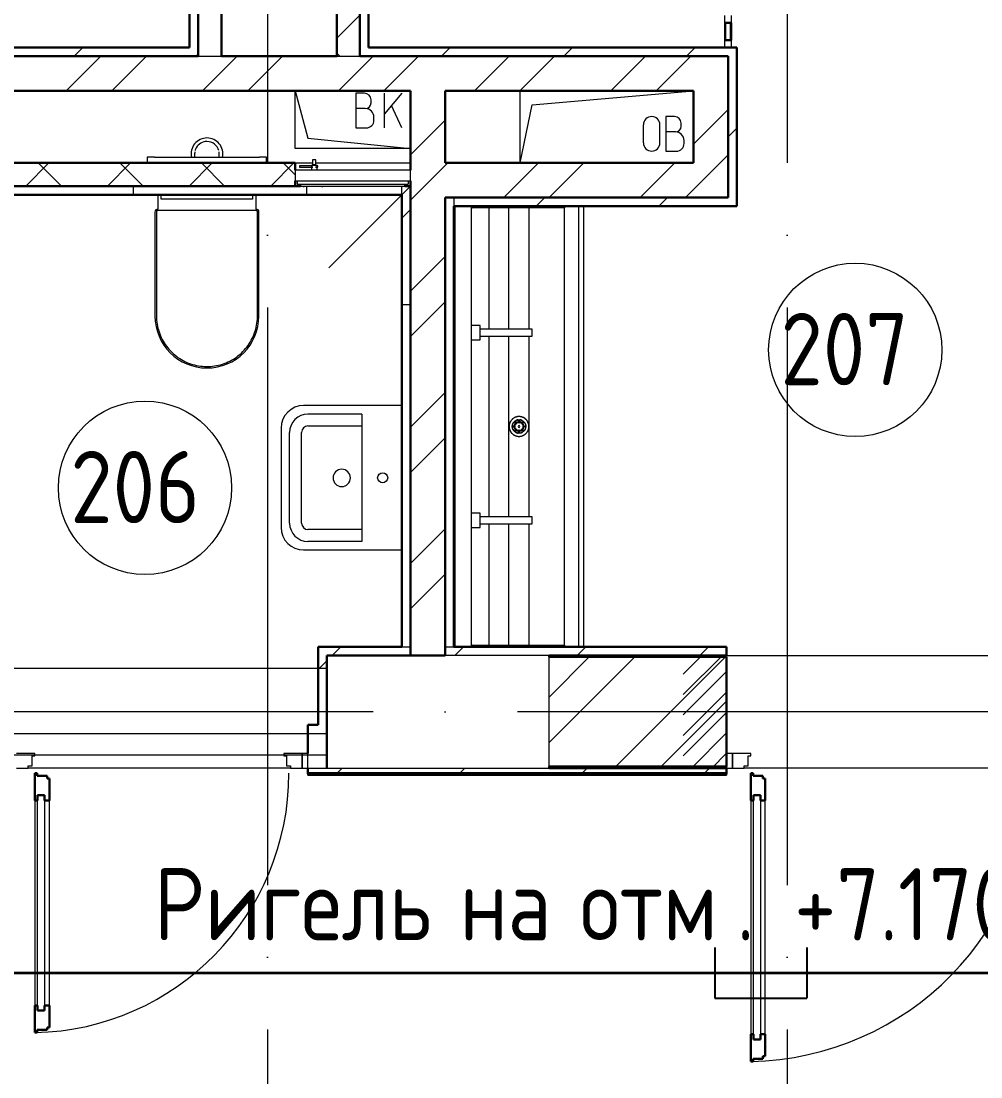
# Model space of a CAD drawing. Header units: millimetres. Extents: x -259793 to 503324, y -44556 to 93494.
# Drawn here: x 116832 to 120157, y -12900 to -9245 of the extents above; entities that cross this region are included whole.
import ezdxf

# ---------------------------------------------------------------- set-up
doc = ezdxf.new("R2010")
doc.units = ezdxf.units.MM
for name, pattern in [('ADSK_Линия сетки', [25, 20, -2.5, 0, -2.5]), ('ADSK_Сверху', [450, 300, -150]), ('ADSK_Штриховая_ш2 п1_5', [4.5, 3, -1.5])]:
    doc.linetypes.add(name, pattern=pattern)
doc.layers.add('PDF _06 ТВ кабель эфирный', color=5, linetype='Continuous')
for name, color, linetype, lineweight in [('Аннотация', 7, 'Continuous', 18), ('Витраж', 7, 'Continuous', 9), ('Двери', 252, 'Continuous', 9), ('Линии', 7, 'Continuous', 9), ('Марки помещений', 252, 'Continuous', 20), ('Обобщенные модели', 252, 'Continuous', 18), ('Оборудование', 8, 'Continuous', 18), ('Ограждение', 252, 'Continuous', 9), ('Оси', 252, 'Continuous', 9), ('Перекрытие', 252, 'Continuous', 18), ('Сантехника', 252, 'Continuous', 9), ('Стены внутренние', 7, 'Continuous', 18), ('Стены наружные', 7, 'Continuous', 18), ('Стены разрез', 7, 'Continuous', 30), ('Стены штриховка', 7, 'Continuous', 9)]:
    doc.layers.add(name, color=color, linetype=linetype, lineweight=lineweight)
doc.layers.add('Двери открывание', color=7, linetype='Continuous', lineweight=9, true_color=0xc0c0c0)
doc.styles.add('GOST Common_2', font='', dxfattribs={"width": 0.9, "height": 250})
doc.styles.get('GOST Common_2').set_extended_font_data('GOST type B')

# ---------------------------------------------------------------- blocks, each defined once
blk = doc.blocks.new('2 этаж')
at = {"layer": 'Двери', "lineweight": 18, "true_color": 0x636466}
h = blk.add_hatch(dxfattribs=at)
h.set_pattern_fill('FP_2', color=251, angle=180, style=0, pattern_type=2)
h.set_pattern_definition([(225, (119956.006, -10039.253), (35.3553, -35.3553), [])])
h.paths.add_polyline_path([(120396, -10234.3), (120546, -10234.3), (120546, -9844.3), (120396, -9844.3), (120396, -10056.3)])
h.paths.add_polyline_path([(119266, -10234.3), (119266, -9844.3), (119116, -9844.3), (119116, -10234.3)])
at = {"color": 251, "lineweight": 18, "true_color": 0x636466}
for p, q in [((117771, -7889.3), (117815.6, -8053.4)), ((117771, -8089.3), (117771, -7889.3)), ((118551, -8139.3), (118551, -7889.3)), ((118592.8, -7938.6), (119151, -7889.3)), ((118011.3, -7897.9), (117981.3, -7897.9)), ((117981.3, -7897.9), (117981.3, -8017.9)), ((118034.6, -7931.2), (118034.6, -7921.2)), ((118141.3, -7897.9), (118081.3, -7969.4)), ((118081.3, -8017.9), (118081.3, -7897.9)), ((118014.6, -7951.2), (117981.3, -7951.2)), ((118141.3, -8017.9), (118105.3, -7940.8)), ((118551, -8139.3), (118592.8, -7938.6)), ((118044.6, -7991.2), (118044.6, -7981.2)), ((119085.4, -7978.5), (119055.4, -7978.5)), ((119055.4, -7978.5), (119055.4, -8098.5)), ((119108.7, -8011.8), (119108.7, -8001.8)), ((117981.3, -8017.9), (118017.9, -8017.9)), ((118977.9, -8069.8), (118977.9, -8007.2)), ((119035.3, -8069.8), (119035.3, -8007.2)), ((119088.7, -8031.8), (119055.4, -8031.8)), ((117815.6, -8053.4), (118171, -8089.3)), ((119118.7, -8071.8), (119118.7, -8061.8)), ((118171, -8089.3), (117771, -8089.3)), ((119055.4, -8098.5), (119092.1, -8098.5))]:
    blk.add_line(p, q, dxfattribs=at)
for centre, radius, start, end in [((118011.3, -7921.2), 23.3, 0, 90), ((118014.6, -7931.2), 20, 270, 0), ((118014.6, -7981.2), 30, 0, 90), ((118017.9, -7991.2), 26.7, 270, 0), ((119006.6, -8007.2), 28.7, 0, 180), ((119085.4, -8001.8), 23.3, 0, 90), ((119088.7, -8011.8), 20, 270, 0), ((119088.7, -8061.8), 30, 0, 90), ((119006.6, -8069.8), 28.7, 180, 0), ((119092.1, -8071.8), 26.7, 270, 0)]:
    blk.add_arc(centre, radius, start, end, dxfattribs=at)
at = {"layer": 'Витраж', "color": 251, "lineweight": 18, "true_color": 0x636466, "extrusion": (0, 0, -1)}
for p, q in [((119258.5, -7629.3), (119258.5, -7654.3)), ((119283.5, -7654.3), (119283.5, -7629.3)), ((119258.5, -7654.3), (119283.5, -7654.3))]:
    blk.add_line(p, q, dxfattribs=at)
at = {"layer": 'Витраж', "color": 251, "true_color": 0x636466}
for p, q in [((119258.5, -7654.3), (119258.5, -7714.3)), ((119283.5, -7654.3), (119283.5, -7714.3))]:
    blk.add_line(p, q, dxfattribs=at)
at = {"layer": 'Витраж', "color": 251, "lineweight": 18, "true_color": 0x636466}
for p, q in [((119283.5, -7714.3), (119258.5, -7714.3)), ((119258.5, -7714.3), (119258.5, -7739.3)), ((119258.5, -7739.3), (119283.5, -7739.3)), ((119283.5, -7739.3), (119283.5, -7714.3))]:
    blk.add_line(p, q, dxfattribs=at)
at = {"layer": 'Двери', "color": 251, "linetype": 'ADSK_Штриховая_ш2 п1_5', "true_color": 0x636466}
for p, q in [((119266, -9844.3), (119116, -9844.3)), ((119266, -10234.3), (119266, -9844.3)), ((119116, -10234.3), (119266, -10234.3))]:
    blk.add_line(p, q, dxfattribs=at)
at = {"layer": 'Двери', "color": 251, "true_color": 0x636466}
for p, q in [((116870, -10184.3), (116806, -10184.3)), ((116861, -10226.3), (116861, -10192.3)), ((116861, -10192.3), (116870, -10192.3)), ((116870, -10192.3), (116870, -10184.3)), ((117796, -10184.3), (117732, -10184.3)), ((117732, -10184.3), (117732, -10192.3)), ((117732, -10192.3), (117741, -10192.3)), ((117741, -10192.3), (117741, -10226.3)), ((117816, -10184.3), (117796, -10184.3)), ((117796, -10184.3), (117796, -10234.3)), ((117796, -10234.3), (117796, -10184.3)), ((117816, -10234.3), (117816, -10184.3)), ((119266, -10184.3), (119266, -10234.3)), ((119286, -10184.3), (119266, -10184.3)), ((119286, -10234.3), (119286, -10184.3)), ((119350, -10184.3), (119286, -10184.3)), ((119286, -10184.3), (119286, -10234.3)), ((119341, -10226.3), (119341, -10192.3)), ((119341, -10192.3), (119350, -10192.3)), ((119350, -10192.3), (119350, -10184.3)), ((116806, -10234.3), (116847, -10234.3)), ((116847, -10234.3), (116847, -10226.3)), ((116847, -10226.3), (116861, -10226.3)), ((117741, -10226.3), (117755, -10226.3)), ((117755, -10226.3), (117755, -10234.3)), ((117755, -10234.3), (117796, -10234.3)), ((117796, -10234.3), (117816, -10234.3)), ((119266, -10234.3), (119286, -10234.3)), ((119286, -10234.3), (119327, -10234.3)), ((119327, -10234.3), (119327, -10226.3)), ((119327, -10226.3), (119341, -10226.3)), ((116879, -10328.3), (116903, -10328.3)), ((116879, -11074.3), (116879, -10328.3)), ((116903, -10328.3), (116903, -11074.3)), ((119359, -10328.3), (119383, -10328.3)), ((119359, -11174.3), (119359, -10328.3)), ((119383, -10328.3), (119383, -11174.3)), ((116870, -10346.3), (116870, -11056.3)), ((116920, -11056.3), (116920, -10346.3)), ((119350, -10346.3), (119350, -11156.3)), ((119400, -11156.3), (119400, -10346.3)), ((116903, -11074.3), (116879, -11074.3)), ((119383, -11174.3), (119359, -11174.3))]:
    blk.add_line(p, q, dxfattribs=at)
at = {"layer": 'Двери', "color": 251, "lineweight": 30, "true_color": 0x636466}
for p, q in [((116878, -10252.3), (116870, -10252.3)), ((116870, -10252.3), (116870, -10346.3)), ((116878, -10261.3), (116878, -10252.3)), ((116912, -10261.3), (116878, -10261.3)), ((116912, -10270.3), (116912, -10261.3)), ((116920, -10270.3), (116912, -10270.3)), ((116920, -10346.3), (116920, -10270.3)), ((119358, -10252.3), (119350, -10252.3)), ((119350, -10252.3), (119350, -10346.3)), ((119358, -10261.3), (119358, -10252.3)), ((119392, -10261.3), (119358, -10261.3)), ((119392, -10270.3), (119392, -10261.3)), ((119400, -10270.3), (119392, -10270.3)), ((119400, -10346.3), (119400, -10270.3)), ((116879, -10328.3), (116879, -10346.3)), ((116903, -10328.3), (116879, -10328.3)), ((116903, -10346.3), (116903, -10328.3)), ((119359, -10328.3), (119359, -10346.3)), ((119383, -10328.3), (119359, -10328.3)), ((119383, -10346.3), (119383, -10328.3)), ((116879, -10346.3), (116870, -10346.3)), ((116920, -10346.3), (116903, -10346.3)), ((119359, -10346.3), (119350, -10346.3)), ((119400, -10346.3), (119383, -10346.3)), ((116870, -11056.3), (116870, -11150.3)), ((116879, -11056.3), (116870, -11056.3)), ((116879, -11074.3), (116879, -11056.3)), ((116903, -11074.3), (116879, -11074.3)), ((116903, -11056.3), (116903, -11074.3)), ((116920, -11056.3), (116903, -11056.3)), ((116920, -11132.3), (116920, -11056.3)), ((116878, -11150.3), (116878, -11141.3)), ((116878, -11141.3), (116912, -11141.3)), ((116912, -11141.3), (116912, -11132.3)), ((116912, -11132.3), (116920, -11132.3)), ((116870, -11150.3), (116878, -11150.3)), ((119350, -11156.3), (119350, -11250.3)), ((119359, -11156.3), (119350, -11156.3)), ((119359, -11174.3), (119359, -11156.3)), ((119383, -11174.3), (119359, -11174.3)), ((119383, -11156.3), (119383, -11174.3)), ((119400, -11156.3), (119383, -11156.3)), ((119400, -11232.3), (119400, -11156.3)), ((119350, -11250.3), (119358, -11250.3)), ((119358, -11250.3), (119358, -11241.3)), ((119358, -11241.3), (119392, -11241.3)), ((119392, -11241.3), (119392, -11232.3)), ((119392, -11232.3), (119400, -11232.3))]:
    blk.add_line(p, q, dxfattribs=at)
at = {"layer": 'Двери открывание', "color": 251, "true_color": 0x636466}
for centre, radius, start in [((116852, -10252.3), 898, 271.1485), ((119332, -10252.3), 998, 271.0334)]:
    blk.add_arc(centre, radius, start, 0, dxfattribs=at)
at = {"layer": 'Линии', "color": 251, "linetype": 'ADSK_Сверху', "ltscale": 100, "true_color": 0x636466}
for p, q in [((117881, -9889.3), (107016, -9889.3)), ((117881, -10189.3), (107016, -10189.3))]:
    blk.add_line(p, q, dxfattribs=at)
at = {"layer": 'Марки помещений', "color": 251, "true_color": 0x636466}
for centre in [(119711.7, -8786.5), (117251.3, -9264.2)]:
    blk.add_circle(centre, 300, dxfattribs=at)
at = {"layer": 'Обобщенные модели', "color": 251, "true_color": 0x636466}
for p, q in [((118141, -8979.2), (117801, -8979.2)), ((118003, -9008.7), (117815.9, -9008.7)), ((118003, -9008.7), (118003, -9449.8)), ((117723, -9057.2), (117723, -9229.4)), ((117815.9, -9050), (118003, -9050)), ((117752.3, -9386.3), (117752.3, -9072.2)), ((117793.6, -9386.3), (117793.6, -9072.2)), ((117723, -9229.4), (117723, -9401.3)), ((118003, -9408.5), (117815.9, -9408.5)), ((118003, -9449.8), (117815.9, -9449.8)), ((117801, -9479.3), (118141, -9479.3))]:
    blk.add_line(p, q, dxfattribs=at)
blk.add_circle((118074.7, -9229.3), 17.5, dxfattribs=at)
for centre, radius, start, end in [((117801, -9057.2), 78, 90, 180), ((117815.9, -9072.2), 63.6, 90, 180), ((117815.9, -9072.2), 22.3, 90, 180), ((117932.8, -9229.7), 30, 90, 270), ((117932.8, -9229.7), 30, 270, 90), ((117815.9, -9386.3), 63.6, 180, 270), ((117815.9, -9386.3), 22.3, 180, 270), ((117801, -9401.3), 78, 180, 270)]:
    blk.add_arc(centre, radius, start, end, dxfattribs=at)
at = {"layer": 'Оборудование', "color": 251, "true_color": 0x636466}
for p, q in [((117786.9, -8148.9), (117786.9, -8153.9)), ((117832.7, -8148.9), (117786.9, -8148.9)), ((117827.9, -8148.3), (117827.9, -8164.3)), ((117847.2, -8148.3), (117827.9, -8148.3)), ((117831.4, -8146.4), (117829.4, -8148.3)), ((117831.4, -8128.9), (117831.4, -8146.4)), ((117843.6, -8128.9), (117831.4, -8128.9)), ((117843.6, -8146.4), (117831.4, -8146.4)), ((117850.6, -8148.9), (117842.3, -8148.9)), ((117843.6, -8146.4), (117843.6, -8128.9)), ((117845.6, -8148.3), (117843.6, -8146.4)), ((117847.2, -8164.3), (117847.2, -8148.3)), ((117850.6, -8153.9), (117850.6, -8148.9)), ((117771, -8164.3), (117771, -8200.6)), ((118171, -8164.3), (117771, -8164.3)), ((117786.9, -8153.9), (117832.7, -8153.9)), ((117842.3, -8153.9), (117850.6, -8153.9)), ((118171, -8200.6), (118171, -8164.3)), ((117771.9, -8201.6), (118170.1, -8201.6)), ((117778, -8201.6), (117778, -8211.3)), ((117779, -8212.3), (118163.1, -8212.3)), ((117790, -8213.8), (117790, -8219.3)), ((117790, -8219.3), (118152, -8219.3)), ((117799, -8219.3), (117799, -8221.3)), ((117799, -8221.3), (117803, -8221.3)), ((117863.5, -8221.3), (117803, -8221.3)), ((117863.5, -8221.3), (117867.5, -8221.3)), ((117867.5, -8221.3), (117867.5, -8219.3)), ((118171, -8219.3), (117888.2, -8502.1)), ((118152, -8219.3), (118152, -8213.8)), ((118164, -8211.3), (118164, -8201.6))]:
    blk.add_line(p, q, dxfattribs=at)
for points, knots in [([(117771, -8200.6), (117771, -8200.7), (117771, -8200.9), (117771.1, -8201.1), (117771.2, -8201.2), (117771.4, -8201.4), (117771.5, -8201.5), (117771.7, -8201.5), (117771.8, -8201.6), (117771.9, -8201.6)], [0, 0, 0, 0, 0.166667, 0.333333, 0.458333, 0.583333, 0.708333, 0.833333, 1, 1, 1, 1]), ([(117778, -8211.3), (117778, -8211.4), (117778, -8211.5), (117778.1, -8211.8), (117778.2, -8211.9), (117778.4, -8212), (117778.5, -8212.1), (117778.6, -8212.2), (117778.8, -8212.2), (117778.9, -8212.3), (117779, -8212.3)], [0, 0, 0, 0, 0.166667, 0.333333, 0.458333, 0.583333, 0.666667, 0.75, 0.833333, 1, 1, 1, 1]), ([(117788.5, -8212.3), (117788.6, -8212.3), (117788.8, -8212.3), (117789.1, -8212.4), (117789.2, -8212.5), (117789.4, -8212.6), (117789.6, -8212.7), (117789.7, -8212.9), (117789.8, -8213), (117789.9, -8213.2), (117790, -8213.5), (117790, -8213.7), (117790, -8213.8)], [0, 0, 0, 0, 0.166667, 0.25, 0.333333, 0.416667, 0.5, 0.583333, 0.666667, 0.75, 0.833333, 1, 1, 1, 1]), ([(118152, -8213.8), (118152, -8213.7), (118152, -8213.5), (118152.1, -8213.2), (118152.2, -8213), (118152.3, -8212.9), (118152.5, -8212.7), (118152.6, -8212.6), (118152.8, -8212.5), (118153, -8212.4), (118153.2, -8212.3), (118153.4, -8212.3), (118153.5, -8212.3)], [-1, -1, -1, -1, -0.833333, -0.75, -0.666667, -0.583333, -0.5, -0.416667, -0.333333, -0.25, -0.166667, 0, 0, 0, 0]), ([(118163.1, -8212.3), (118163.1, -8212.3), (118163.3, -8212.2), (118163.4, -8212.2), (118163.5, -8212.1), (118163.7, -8212), (118163.8, -8211.9), (118163.9, -8211.8), (118164, -8211.5), (118164, -8211.4), (118164, -8211.3)], [-1, -1, -1, -1, -0.833333, -0.75, -0.666667, -0.583333, -0.458333, -0.333333, -0.166667, 0, 0, 0, 0]), ([(118170.1, -8201.6), (118170.2, -8201.6), (118170.3, -8201.5), (118170.5, -8201.5), (118170.6, -8201.4), (118170.8, -8201.2), (118170.9, -8201.1), (118171, -8200.9), (118171, -8200.7), (118171, -8200.6)], [-1, -1, -1, -1, -0.833333, -0.75, -0.583333, -0.458333, -0.333333, -0.166667, 0, 0, 0, 0])]:
    blk.add_open_spline(points, degree=3, knots=knots, dxfattribs=at)
at = {"layer": 'Ограждение', "color": 251, "true_color": 0x636466}
for p, q in [((117816, -10259.3), (117816, -10254.3)), ((117816, -10259.3), (119266, -10259.3)), ((119266, -10254.3), (119266, -10259.3))]:
    blk.add_line(p, q, dxfattribs=at)
at = {"layer": 'Оси', "color": 251, "linetype": 'ADSK_Линия сетки', "ltscale": 100, "true_color": 0x636466}
for p, q in [((117676, -1139.3), (117676, -32265.4)), ((119476, -1139.3), (119476, -32265.4)), ((170543.3, -10039.3), (93565.9, -10039.3))]:
    blk.add_line(p, q, dxfattribs=at)
at = {"layer": 'Перекрытие', "color": 251, "ltscale": 100, "true_color": 0x636466}
for p, q in [((117771, -8089.3), (117771, -7889.3)), ((118551, -8139.3), (118551, -7889.3)), ((118171, -8089.3), (117771, -8089.3))]:
    blk.add_line(p, q, dxfattribs=at)
at = {"layer": 'Сантехника', "color": 251, "lineweight": 9, "true_color": 0x636466}
for p, q in [((117259.3, -8119.3), (117259.3, -8139.3)), ((117284.3, -8119.3), (117259.3, -8119.3)), ((117284.3, -8119.3), (117647.8, -8119.3)), ((117672.8, -8119.3), (117647.8, -8119.3)), ((117672.8, -8139.3), (117672.8, -8119.3))]:
    blk.add_line(p, q, dxfattribs=at)
at = {"layer": 'Сантехника', "color": 251, "true_color": 0x636466}
for p, q in [((117296, -8249.3), (117296, -8299.3)), ((117307.8, -8264.3), (117307.8, -8249.3)), ((117624.2, -8249.3), (117624.2, -8264.3)), ((117636, -8299.3), (117636, -8249.3)), ((117624.2, -8264.3), (117307.8, -8264.3)), ((118326, -9814.3), (118326, -8289.3)), ((118382, -8294.3), (118382, -8289.3)), ((118382, -8289.3), (118382, -8294.3)), ((118382, -9809.3), (118382, -8294.3)), ((118382, -8294.3), (118384.4, -8294.3)), ((118393, -8294.3), (118384.4, -8294.3)), ((118393, -8294.3), (118393, -8289.3)), ((118704, -8294.3), (118393, -8294.3)), ((118443.4, -8714.3), (118443.4, -8294.3)), ((118511.4, -8714.3), (118511.4, -8294.3)), ((118582.1, -8714.3), (118582.1, -8294.3)), ((118704, -8289.3), (118704, -8294.3)), ((118704, -9809.3), (118704, -8294.3)), ((118754, -9814.3), (118754, -8289.3)), ((118771, -9814.3), (118771, -8289.3)), ((117286, -8309.3), (117286, -8669.3)), ((117291, -8309.3), (117291, -8669.3)), ((117636, -8304.3), (117296, -8304.3)), ((117641, -8669.3), (117641, -8309.3)), ((117646, -8669.3), (117646, -8309.3)), ((118412, -8701.8), (118382, -8701.8)), ((118412, -8751.8), (118412, -8701.8)), ((118592, -8714.3), (118412, -8714.3)), ((118592, -8739.3), (118592, -8714.3)), ((118382, -8751.8), (118412, -8751.8)), ((118412, -8739.3), (118592, -8739.3)), ((118443.4, -9364.3), (118443.4, -8739.2)), ((118511.4, -9364.3), (118511.4, -8739.3)), ((118582.1, -9364.3), (118582.1, -8739.3)), ((118412, -9351.8), (118382, -9351.8)), ((118412, -9401.8), (118412, -9351.8)), ((118592, -9364.3), (118412, -9364.3)), ((118412, -9389.3), (118592, -9389.3)), ((118443.4, -9809.3), (118443.4, -9389.2)), ((118511.4, -9809.3), (118511.4, -9389.3)), ((118582.1, -9809.3), (118582.1, -9389.3)), ((118592, -9389.3), (118592, -9364.3)), ((118382, -9401.8), (118412, -9401.8)), ((118382, -9814.3), (118382, -9809.3)), ((118384.4, -9809.3), (118382, -9809.3)), ((118382, -9809.3), (118382, -9814.3)), ((118384.4, -9809.3), (118393, -9809.3)), ((118393, -9809.3), (118704, -9809.3)), ((118393, -9814.3), (118393, -9809.3)), ((118704, -9809.3), (118704, -9814.3))]:
    blk.add_line(p, q, dxfattribs=at)
at = {"layer": 'Сантехника', "color": 251, "lineweight": 9, "true_color": 0x636466, "flags": 128}
for points in [[(117423.3, -8107.8), (117423.3, -8107.8), (117423.3, -8107.9), (117423.3, -8108.1), (117423.3, -8108.4), (117423.3, -8108.7), (117423.3, -8109.1), (117423.3, -8109.6), (117423.3, -8110.1), (117423.3, -8110.7), (117423.3, -8111.4), (117423.3, -8112.1), (117423.3, -8112.9), (117423.3, -8113.8), (117423.3, -8114.7), (117423.3, -8115.7), (117423.3, -8116.7), (117423.3, -8117.8), (117423.3, -8119)], [(117508.7, -8118.1), (117508.7, -8117), (117508.7, -8115.9), (117508.7, -8114.9), (117508.7, -8114), (117508.7, -8113.1), (117508.7, -8112.3), (117508.7, -8111.5), (117508.7, -8110.9), (117508.7, -8110.2), (117508.7, -8109.7), (117508.7, -8109.2), (117508.7, -8108.8), (117508.7, -8108.5), (117508.7, -8108.2), (117508.7, -8108), (117508.7, -8107.9), (117508.7, -8107.8), (117508.7, -8107.8)]]:
    blk.add_lwpolyline(points, dxfattribs=at)
at = {"layer": 'Сантехника', "color": 251, "true_color": 0x636466, "flags": 128}
for points in [[(117296, -8304.3), (117295.8, -8304.3), (117295.6, -8304.3), (117295.4, -8304.3), (117295.2, -8304.3), (117295, -8304.4), (117294.8, -8304.4), (117294.6, -8304.4), (117294.4, -8304.5), (117294.2, -8304.6), (117294.1, -8304.6), (117293.9, -8304.7), (117293.7, -8304.8), (117293.5, -8304.9), (117293.4, -8305), (117293.2, -8305.1), (117293, -8305.2), (117292.9, -8305.4), (117292.7, -8305.5), (117292.6, -8305.6), (117292.4, -8305.8), (117292.3, -8305.9), (117292.2, -8306.1), (117292, -8306.2), (117291.9, -8306.4), (117291.8, -8306.6), (117291.7, -8306.7), (117291.6, -8306.9), (117291.5, -8307.1), (117291.4, -8307.3), (117291.3, -8307.4), (117291.3, -8307.6), (117291.2, -8307.8), (117291.2, -8308), (117291.1, -8308.2), (117291.1, -8308.4), (117291, -8308.6), (117291, -8308.8), (117291, -8309), (117291, -8309.2), (117291, -8309.3)], [(117641, -8309.3), (117641, -8309.1), (117641, -8308.9), (117641, -8308.7), (117640.9, -8308.5), (117640.9, -8308.3), (117640.9, -8308.1), (117640.8, -8307.9), (117640.8, -8307.7), (117640.7, -8307.5), (117640.6, -8307.3), (117640.5, -8307.1), (117640.4, -8306.9), (117640.3, -8306.8), (117640.2, -8306.6), (117640.1, -8306.4), (117640, -8306.3), (117639.9, -8306.1), (117639.8, -8306), (117639.6, -8305.8), (117639.5, -8305.7), (117639.3, -8305.5), (117639.2, -8305.4), (117639, -8305.3), (117638.9, -8305.2), (117638.7, -8305), (117638.5, -8304.9), (117638.4, -8304.8), (117638.2, -8304.8), (117638, -8304.7), (117637.8, -8304.6), (117637.6, -8304.5), (117637.4, -8304.5), (117637.2, -8304.4), (117637.1, -8304.4), (117636.9, -8304.3), (117636.7, -8304.3), (117636.5, -8304.3), (117636.3, -8304.3), (117636.1, -8304.3), (117636, -8304.3)], [(117291, -8669.3), (117291.1, -8676.3), (117291.6, -8683.2), (117292.3, -8690.2), (117293.2, -8697.1), (117294.5, -8704), (117296, -8710.9), (117297.8, -8717.6), (117299.9, -8724.3), (117302.2, -8730.9), (117304.8, -8737.4), (117307.7, -8743.8), (117310.8, -8750.1), (117314.1, -8756.2), (117317.7, -8762.2), (117321.6, -8768.1), (117325.6, -8773.8), (117329.9, -8779.3), (117334.4, -8784.6), (117339.2, -8789.8), (117344.1, -8794.8), (117349.2, -8799.6), (117354.5, -8804.1), (117360, -8808.5), (117365.6, -8812.6), (117371.5, -8816.5), (117377.4, -8820.2), (117383.5, -8823.6), (117389.8, -8826.8), (117396.1, -8829.7), (117402.6, -8832.4), (117409.2, -8834.8), (117415.8, -8836.9), (117422.6, -8838.8), (117429.4, -8840.4), (117436.3, -8841.7), (117443.2, -8842.8), (117450.1, -8843.5), (117457.1, -8844), (117464.1, -8844.2), (117471.1, -8844.2), (117478.1, -8843.8), (117485.1, -8843.2), (117492, -8842.3), (117498.9, -8841.1), (117505.8, -8839.7), (117512.5, -8838), (117519.3, -8836), (117525.9, -8833.7), (117532.4, -8831.2), (117538.8, -8828.4), (117545.1, -8825.3), (117551.3, -8822.1), (117557.4, -8818.5), (117563.3, -8814.7), (117569, -8810.7), (117574.6, -8806.5), (117580, -8802.1), (117585.2, -8797.4), (117590.2, -8792.5), (117595, -8787.5), (117599.7, -8782.2), (117604.1, -8776.8), (117608.3, -8771.2), (117612.2, -8765.4), (117616, -8759.5), (117619.4, -8753.4), (117622.7, -8747.2), (117625.7, -8740.9), (117628.4, -8734.4), (117630.9, -8727.9), (117633.1, -8721.2), (117635.1, -8714.5), (117636.7, -8707.7), (117638.1, -8700.9), (117639.3, -8693.9), (117640.1, -8687), (117640.7, -8680), (117641, -8673), (117641, -8669.3)], [(118581.3, -9051.8), (118581.3, -9050.4), (118581.2, -9049), (118581.1, -9047.6), (118580.9, -9046.3), (118580.6, -9044.9), (118580.3, -9043.6), (118580, -9042.3), (118579.6, -9041), (118579.1, -9039.7), (118578.6, -9038.4), (118578, -9037.1), (118577.4, -9035.9), (118576.8, -9034.7), (118576.1, -9033.5), (118575.3, -9032.4), (118574.5, -9031.3), (118573.7, -9030.2), (118572.8, -9029.1), (118571.9, -9028.1), (118570.9, -9027.1), (118569.9, -9026.2), (118568.9, -9025.3), (118567.8, -9024.5), (118566.7, -9023.7), (118565.5, -9022.9), (118564.4, -9022.2), (118563.2, -9021.5), (118561.9, -9020.9), (118560.7, -9020.3), (118559.4, -9019.8), (118558.1, -9019.3), (118556.8, -9018.9), (118555.5, -9018.5), (118554.2, -9018.2), (118552.8, -9018), (118551.5, -9017.7), (118550.1, -9017.6), (118548.7, -9017.5), (118547.4, -9017.5), (118546, -9017.5), (118544.6, -9017.5), (118543.3, -9017.7), (118541.9, -9017.8), (118540.6, -9018.1), (118539.2, -9018.4), (118537.9, -9018.7), (118536.6, -9019.1), (118535.3, -9019.5), (118534, -9020), (118532.7, -9020.6), (118531.5, -9021.2), (118530.3, -9021.8), (118529.1, -9022.5), (118527.9, -9023.2), (118526.8, -9024), (118525.7, -9024.9), (118524.7, -9025.7), (118523.6, -9026.6), (118522.7, -9027.6), (118521.7, -9028.6), (118520.8, -9029.6), (118519.9, -9030.7), (118519.1, -9031.8), (118518.3, -9032.9), (118517.6, -9034.1), (118516.9, -9035.3), (118516.3, -9036.5), (118515.7, -9037.7), (118515.2, -9039), (118514.7, -9040.3), (118514.3, -9041.6), (118513.9, -9042.9), (118513.5, -9044.2), (118513.3, -9045.6), (118513, -9046.9), (118512.9, -9048.3), (118512.8, -9049.6), (118512.7, -9051), (118512.7, -9051.8)], [(118523.7, -9051.8), (118523.7, -9050.8), (118523.8, -9049.9), (118523.9, -9049), (118524, -9048), (118524.2, -9047.1), (118524.4, -9046.2), (118524.6, -9045.3), (118524.9, -9044.4), (118525.2, -9043.5), (118525.5, -9042.7), (118525.9, -9041.8), (118526.3, -9041), (118526.8, -9040.2), (118527.3, -9039.4), (118527.8, -9038.6), (118528.3, -9037.8), (118528.9, -9037.1), (118529.5, -9036.4), (118530.1, -9035.7), (118530.8, -9035), (118531.5, -9034.4), (118532.2, -9033.8), (118532.9, -9033.2), (118533.6, -9032.7), (118534.4, -9032.1), (118535.2, -9031.7), (118536, -9031.2), (118536.9, -9030.8), (118537.7, -9030.4), (118538.6, -9030), (118539.4, -9029.7), (118540.3, -9029.4), (118541.2, -9029.2), (118542.1, -9029), (118543, -9028.8), (118544, -9028.7), (118544.9, -9028.5), (118545.8, -9028.5), (118546.8, -9028.5), (118547.7, -9028.5), (118548.6, -9028.5), (118549.5, -9028.6), (118550.5, -9028.7), (118551.4, -9028.9), (118552.3, -9029.1), (118553.2, -9029.3), (118554.1, -9029.6), (118555, -9029.9), (118555.8, -9030.2), (118556.7, -9030.6), (118557.5, -9031), (118558.4, -9031.4), (118559.2, -9031.9), (118560, -9032.4), (118560.7, -9032.9), (118561.5, -9033.5), (118562.2, -9034.1), (118562.9, -9034.7), (118563.5, -9035.3), (118564.2, -9036), (118564.8, -9036.7), (118565.4, -9037.4), (118565.9, -9038.2), (118566.5, -9039), (118567, -9039.7), (118567.4, -9040.6), (118567.9, -9041.4), (118568.3, -9042.2), (118568.6, -9043.1), (118569, -9043.9), (118569.3, -9044.8), (118569.5, -9045.7), (118569.7, -9046.6), (118569.9, -9047.5), (118570.1, -9048.5), (118570.2, -9049.4), (118570.3, -9050.3), (118570.3, -9051.3), (118570.3, -9051.8)], [(118533.8, -9032.9), (118534.6, -9032.4), (118535.3, -9031.9), (118536.1, -9031.4), (118537, -9031), (118537.8, -9030.6), (118538.7, -9030.3), (118539.5, -9030), (118540.4, -9029.7), (118541.3, -9029.4), (118542.2, -9029.2), (118543.1, -9029.1), (118544, -9028.9), (118544.9, -9028.8), (118545.8, -9028.7), (118546.8, -9028.7), (118547.7, -9028.7), (118548.6, -9028.8), (118549.5, -9028.9), (118550.4, -9029), (118551.3, -9029.1), (118552.2, -9029.3), (118553.1, -9029.5), (118554, -9029.8), (118554.9, -9030.1), (118555.7, -9030.4), (118556.6, -9030.8), (118557.4, -9031.2), (118558.2, -9031.6), (118559, -9032.1), (118559.8, -9032.6), (118560.6, -9033.1), (118561.3, -9033.7), (118562, -9034.3), (118562.7, -9034.9), (118563.4, -9035.5), (118564, -9036.2), (118564.6, -9036.9), (118565.2, -9037.6), (118565.7, -9038.3), (118566.3, -9039.1), (118566.7, -9039.9), (118567.2, -9040.7)], [(118543.5, -9028.7), (118542.6, -9028.9), (118541.7, -9029.1), (118540.8, -9029.3), (118539.9, -9029.6), (118539, -9029.9), (118538.2, -9030.2), (118537.3, -9030.6), (118536.5, -9031)], [(118557.6, -9031), (118557.2, -9030.8), (118556.3, -9030.4), (118555.4, -9030), (118554.6, -9029.7), (118553.7, -9029.4), (118552.8, -9029.2), (118551.9, -9029), (118551, -9028.8), (118550, -9028.7)], [(118512.7, -9051.8), (118512.7, -9053.1), (118512.8, -9054.5), (118513, -9055.9), (118513.1, -9057.2), (118513.4, -9058.6), (118513.7, -9059.9), (118514, -9061.2), (118514.4, -9062.5), (118514.9, -9063.8), (118515.4, -9065.1), (118516, -9066.4), (118516.6, -9067.6), (118517.2, -9068.8), (118517.9, -9070), (118518.7, -9071.1), (118519.5, -9072.2), (118520.3, -9073.3), (118521.2, -9074.4), (118522.1, -9075.4), (118523.1, -9076.4), (118524.1, -9077.3), (118525.2, -9078.2), (118526.2, -9079), (118527.3, -9079.9), (118528.5, -9080.6), (118529.6, -9081.3), (118530.8, -9082), (118532.1, -9082.6), (118533.3, -9083.2), (118534.6, -9083.7), (118535.9, -9084.2), (118537.2, -9084.6), (118538.5, -9085), (118539.8, -9085.3), (118541.2, -9085.6), (118542.5, -9085.8), (118543.9, -9085.9), (118545.3, -9086), (118546.6, -9086.1), (118548, -9086), (118549.4, -9086), (118550.7, -9085.8), (118552.1, -9085.7), (118553.5, -9085.4), (118554.8, -9085.2), (118556.1, -9084.8), (118557.4, -9084.4), (118558.7, -9084), (118560, -9083.5), (118561.3, -9082.9), (118562.5, -9082.3), (118563.7, -9081.7), (118564.9, -9081), (118566.1, -9080.3), (118567.2, -9079.5), (118568.3, -9078.7), (118569.3, -9077.8), (118570.4, -9076.9), (118571.4, -9075.9), (118572.3, -9074.9), (118573.2, -9073.9), (118574.1, -9072.8), (118574.9, -9071.7), (118575.7, -9070.6), (118576.4, -9069.4), (118577.1, -9068.2), (118577.7, -9067), (118578.3, -9065.8), (118578.8, -9064.5), (118579.3, -9063.2), (118579.8, -9061.9), (118580.1, -9060.6), (118580.5, -9059.3), (118580.7, -9057.9), (118581, -9056.6), (118581.1, -9055.2), (118581.2, -9053.9), (118581.3, -9052.5), (118581.3, -9051.8)], [(118524.1, -9047.5), (118523.9, -9048.5), (118523.8, -9049.4), (118523.8, -9050.3), (118523.7, -9051.3), (118523.7, -9051.8)], [(118523.7, -9051.8), (118523.7, -9052.7), (118523.8, -9053.6), (118523.9, -9054.5), (118524, -9055.5)], [(118570.3, -9051.8), (118570.3, -9052.7), (118570.2, -9053.6), (118570.1, -9054.5), (118570, -9055.5), (118569.8, -9056.4), (118569.6, -9057.3), (118569.4, -9058.2), (118569.1, -9059.1), (118568.8, -9060), (118568.5, -9060.8), (118568.1, -9061.7), (118567.7, -9062.5), (118567.2, -9063.3), (118566.7, -9064.1), (118566.2, -9064.9), (118565.7, -9065.7), (118565.1, -9066.4), (118564.5, -9067.1), (118563.9, -9067.8), (118563.2, -9068.5), (118562.6, -9069.1), (118561.9, -9069.7), (118561.1, -9070.3), (118560.4, -9070.8), (118559.6, -9071.4), (118558.8, -9071.8), (118558, -9072.3), (118557.2, -9072.7), (118556.3, -9073.1), (118555.4, -9073.5), (118554.6, -9073.8), (118553.7, -9074.1), (118552.8, -9074.3), (118551.9, -9074.5), (118551, -9074.7), (118550, -9074.9), (118549.1, -9075), (118548.2, -9075), (118547.3, -9075.1), (118546.3, -9075), (118545.4, -9075), (118544.5, -9074.9), (118543.5, -9074.8), (118542.6, -9074.6), (118541.7, -9074.4), (118540.8, -9074.2), (118539.9, -9073.9), (118539, -9073.6), (118538.2, -9073.3), (118537.3, -9072.9), (118536.5, -9072.5), (118535.6, -9072.1), (118534.8, -9071.6), (118534.1, -9071.1), (118533.3, -9070.6), (118532.6, -9070), (118531.8, -9069.4), (118531.1, -9068.8), (118530.5, -9068.2), (118529.8, -9067.5), (118529.2, -9066.8), (118528.6, -9066.1), (118528.1, -9065.3), (118527.5, -9064.6), (118527, -9063.8), (118526.6, -9063), (118526.1, -9062.1), (118525.7, -9061.3), (118525.4, -9060.4), (118525.1, -9059.6), (118524.8, -9058.7), (118524.5, -9057.8), (118524.3, -9056.9), (118524.1, -9056), (118523.9, -9055), (118523.8, -9054.1), (118523.8, -9053.2), (118523.7, -9052.3), (118523.7, -9051.8)], [(118524, -9051.8), (118524, -9050.8), (118524, -9049.9), (118524.1, -9049), (118524.3, -9048.1), (118524.4, -9047.2), (118524.6, -9046.3)], [(118524.5, -9056.8), (118524.3, -9055.9), (118524.2, -9055), (118524.1, -9054.1), (118524, -9053.2), (118524, -9052.3), (118524, -9051.8)], [(118526.6, -9041.1), (118527, -9040.3), (118527.5, -9039.5), (118528, -9038.7), (118528.5, -9038), (118529.1, -9037.3), (118529.7, -9036.6), (118530.3, -9035.9), (118531, -9035.2), (118531.6, -9034.6), (118532.3, -9034), (118533, -9033.4)], [(118530.5, -9035.3), (118529.8, -9036), (118529.2, -9036.7), (118528.6, -9037.4), (118528.1, -9038.2), (118527.5, -9039), (118527, -9039.7), (118526.6, -9040.6)], [(118533.2, -9070.2), (118532.7, -9069.8), (118532, -9069.2), (118531.3, -9068.6), (118530.7, -9068), (118530, -9067.3), (118529.4, -9066.6), (118528.8, -9065.9), (118528.3, -9065.2), (118527.8, -9064.4), (118527.3, -9063.6), (118526.8, -9062.8)], [(118526.8, -9063.3), (118527.3, -9064.1), (118527.8, -9064.9), (118528.3, -9065.7), (118528.9, -9066.4), (118529.5, -9067.1), (118530.1, -9067.8), (118530.8, -9068.5)], [(118530.8, -9051.8), (118530.8, -9051.1), (118530.9, -9050.5), (118530.9, -9049.8), (118531, -9049.2), (118531.1, -9048.5), (118531.3, -9047.9), (118531.4, -9047.3), (118531.6, -9046.7), (118531.8, -9046), (118532.1, -9045.4), (118532.3, -9044.9), (118532.6, -9044.3), (118532.9, -9043.7), (118533.3, -9043.1), (118533.6, -9042.6), (118534, -9042.1), (118534.4, -9041.6), (118534.8, -9041.1), (118535.3, -9040.6), (118535.7, -9040.1), (118536.2, -9039.7), (118536.7, -9039.3), (118537.2, -9038.9), (118537.7, -9038.5), (118538.3, -9038.1)], [(118538, -9065.2), (118537.5, -9064.9), (118537, -9064.5), (118536.5, -9064), (118536, -9063.6), (118535.5, -9063.2), (118535.1, -9062.7), (118534.6, -9062.2), (118534.2, -9061.7), (118533.8, -9061.2), (118533.5, -9060.7), (118533.1, -9060.1), (118532.8, -9059.5), (118532.5, -9059), (118532.2, -9058.4), (118532, -9057.8), (118531.7, -9057.2), (118531.5, -9056.6), (118531.4, -9055.9), (118531.2, -9055.3), (118531.1, -9054.7), (118531, -9054), (118530.9, -9053.4), (118530.8, -9052.8), (118530.8, -9052.1), (118530.8, -9051.8)], [(118543.6, -9035.9), (118544.3, -9035.8), (118544.9, -9035.7), (118545.5, -9035.6), (118546.2, -9035.6), (118546.8, -9035.6), (118547.5, -9035.6), (118548.1, -9035.6), (118548.8, -9035.6), (118549.4, -9035.7), (118550.1, -9035.8)], [(118563.2, -9051.8), (118563.2, -9052.4), (118563.2, -9053), (118563.1, -9053.7), (118563, -9054.3), (118562.9, -9055), (118562.7, -9055.6), (118562.6, -9056.2), (118562.4, -9056.8), (118562.2, -9057.5), (118561.9, -9058.1), (118561.7, -9058.7), (118561.4, -9059.2), (118561.1, -9059.8), (118560.7, -9060.4), (118560.4, -9060.9), (118560, -9061.4), (118559.6, -9061.9), (118559.2, -9062.4), (118558.7, -9062.9), (118558.3, -9063.4), (118557.8, -9063.8), (118557.3, -9064.2), (118556.8, -9064.6), (118556.3, -9065), (118555.8, -9065.4)], [(118556, -9038.3), (118556.5, -9038.7), (118557.1, -9039), (118557.6, -9039.5), (118558, -9039.9), (118558.5, -9040.3), (118559, -9040.8), (118559.4, -9041.3), (118559.8, -9041.8), (118560.2, -9042.3), (118560.5, -9042.9), (118560.9, -9043.4), (118561.2, -9044), (118561.5, -9044.5), (118561.8, -9045.1), (118562, -9045.7), (118562.3, -9046.3), (118562.5, -9046.9), (118562.7, -9047.6), (118562.8, -9048.2), (118562.9, -9048.8), (118563, -9049.5), (118563.1, -9050.1), (118563.2, -9050.8), (118563.2, -9051.4), (118563.2, -9051.8)], [(118567.4, -9062.4), (118567, -9063.2), (118566.5, -9064), (118566, -9064.8), (118565.5, -9065.5), (118564.9, -9066.2), (118564.3, -9066.9), (118563.7, -9067.6), (118563.1, -9068.3), (118562.4, -9068.9), (118561.7, -9069.5), (118561, -9070.1)], [(118567.2, -9040.2), (118566.7, -9039.4), (118566.2, -9038.6), (118565.7, -9037.8), (118565.1, -9037.1), (118564.5, -9036.4), (118563.9, -9035.7), (118563.2, -9035)], [(118563.5, -9068.2), (118564.2, -9067.5), (118564.8, -9066.8), (118565.4, -9066.1), (118565.9, -9065.3), (118566.5, -9064.6), (118567, -9063.8), (118567.4, -9063)], [(118570, -9051.8), (118570, -9052.7), (118570, -9053.6), (118569.9, -9054.5), (118569.7, -9055.4), (118569.6, -9056.3), (118569.4, -9057.2)], [(118569.5, -9046.7), (118569.7, -9047.6), (118569.8, -9048.5), (118569.9, -9049.4), (118570, -9050.3), (118570, -9051.3), (118570, -9051.8)], [(118569.9, -9056), (118570.1, -9055), (118570.2, -9054.1), (118570.3, -9053.2), (118570.3, -9052.3), (118570.3, -9051.8)], [(118570.3, -9051.8), (118570.3, -9050.8), (118570.2, -9049.9), (118570.1, -9049), (118570, -9048)], [(118550.9, -9074.5), (118550, -9074.6), (118549.1, -9074.7), (118548.2, -9074.8), (118547.3, -9074.8), (118546.3, -9074.8), (118545.4, -9074.7), (118544.5, -9074.7), (118543.6, -9074.5), (118542.7, -9074.4), (118541.8, -9074.2), (118540.9, -9074), (118540, -9073.7), (118539.1, -9073.4), (118538.3, -9073.1), (118537.4, -9072.7), (118536.6, -9072.3), (118535.8, -9071.9), (118535, -9071.4), (118534.2, -9070.9), (118533.4, -9070.4)], [(118536, -9072.3), (118536.9, -9072.7), (118537.7, -9073.1), (118538.6, -9073.5), (118539.4, -9073.8), (118540.3, -9074.1), (118541.2, -9074.3), (118542.1, -9074.5), (118543, -9074.7), (118544, -9074.9)], [(118550.4, -9067.6), (118549.8, -9067.7), (118549.1, -9067.8), (118548.5, -9067.9), (118547.8, -9067.9), (118547.2, -9068), (118546.5, -9067.9), (118545.9, -9067.9), (118545.2, -9067.9), (118544.6, -9067.8), (118544, -9067.7)], [(118560.2, -9070.6), (118559.5, -9071.1), (118558.7, -9071.6), (118557.9, -9072.1), (118557, -9072.5), (118556.2, -9072.9), (118555.4, -9073.2), (118554.5, -9073.5)], [(118555, -9073.6), (118555.8, -9073.3), (118556.7, -9072.9), (118557.5, -9072.5), (118557.6, -9072.5)]]:
    blk.add_lwpolyline(points, dxfattribs=at)
at = {"layer": 'Сантехника', "color": 251, "lineweight": 9, "true_color": 0x636466}
for radius, start, end in [(55, 90, 192.0258), (42.7, 90, 150), (55, 347.9742, 90), (42.7, 15, 90), (42.7, 170.8699, 180), (42.7, 177.9172, 180), (42.7, 182.2417, 184.1976), (42.7, 150.7031, 165), (42.7, 357.2428, 9.4986), (42.7, 0, 2.5338)]:
    blk.add_arc((117466, -8107.8), radius, start, end, dxfattribs=at)
at = {"layer": 'Сантехника', "color": 251, "true_color": 0x636466}
for centre, radius, start, end in [((117296, -8309.3), 10, 90, 180), ((117296, -8309.3), 5, 150, 180), ((117296, -8309.3), 5, 150, 180), ((117296, -8309.3), 5, 150, 165), ((117296, -8309.3), 5, 90, 120), ((117296, -8309.3), 5, 90, 120), ((117296, -8309.3), 5, 90, 120), ((117636, -8309.3), 10, 0, 90), ((117636, -8309.3), 5, 60, 90), ((117636, -8309.3), 5, 60, 90), ((117636, -8309.3), 5, 60, 90), ((117636, -8309.3), 5, 0, 30), ((117636, -8309.3), 5, 0, 30), ((117636, -8309.3), 5, 15, 30), ((117466, -8669.3), 180, 180, 0), ((117466, -8669.3), 175, 180, 180.9078), ((117466, -8669.3), 175, 180, 180.9078), ((117466, -8669.3), 175, 359.0922, 0), ((117466, -8669.3), 175, 359.0922, 0), ((118547, -9051.8), 34.3, 133.5244, 136.5478), ((118547, -9051.8), 34.3, 112.2071, 130.7179), ((118547, -9051.8), 34.3, 81.2405, 94.5295), ((118547, -9051.8), 34.3, 75.5624, 79.0767), ((118547, -9051.8), 34.3, 56.5875, 71.5032), ((118547, -9051.8), 34.3, 170.451, 180), ((118547, -9051.8), 34.3, 180, 184.4583), ((118547, -9051.8), 34.3, 186.4389, 189.549), ((118547, -9051.8), 34.3, 164.3157, 167.198), ((118547, -9051.8), 34.3, 145.0376, 161.2102), ((118547, -9051.8), 34.3, 200.4173, 218.2302), ((118547, -9051.8), 23, 205.3123, 216), ((118547, -9051.8), 23, 144, 154.1058), ((118530.8, -9051.8), 3, 90, 180), ((118530.8, -9051.8), 3, 150, 180), ((118530.8, -9051.8), 3, 180, 210), ((118530.8, -9051.8), 3, 180, 270), ((118530.8, -9051.8), 3, 90, 105), ((118530.8, -9051.8), 3, 255, 270), ((118547, -9051.8), 16.2, 158.4339, 180), ((118530.8, -9051.8), 3, 30, 90), ((118530.8, -9051.8), 3, 0, 90), ((118530.8, -9051.8), 3, 270, 0), ((118530.8, -9051.8), 3, 270, 330), ((118547, -9051.8), 15.9, 0, 180), ((118547, -9051.8), 15.9, 182.0798, 0), ((118547, -9051.8), 16.2, 110.5449, 155.2568), ((118535.6, -9040.3), 3, 45, 225), ((118535.6, -9040.3), 3, 135, 195), ((118535.6, -9063.2), 3, 135, 315), ((118535.6, -9063.2), 3, 165, 225), ((118547, -9051.8), 18.1, 136.4294, 141.4432), ((118547, -9051.8), 14.1, 173.2684, 180), ((118547, -9051.8), 14.1, 180, 182.3435), ((118535.6, -9040.3), 3, 210, 225), ((118535.6, -9063.2), 3, 135, 150), ((118547, -9051.8), 13.9, 180, 182.3778), ((118547, -9051.8), 13.9, 180, 182.3778), ((118535.6, -9040.3), 3, 225, 45), ((118535.6, -9040.3), 3, 225, 285), ((118535.6, -9063.2), 3, 75, 135), ((118535.6, -9063.2), 3, 315, 135), ((118535.6, -9040.3), 3, 90, 120), ((118547, -9051.8), 16.2, 219.3943, 281.028), ((118547, -9051.8), 14.1, 136.2949, 141.7649), ((118547, -9051.8), 14.1, 218.2351, 225), ((118547, -9051.8), 14.1, 127.2178, 138.2234), ((118547, -9051.8), 14.1, 221.7766, 232.7822), ((118547, -9051.8), 14.1, 125.0449, 135), ((118547, -9051.8), 13.9, 45, 135), ((118547, -9051.8), 13.9, 45, 135), ((118547, -9051.8), 13.9, 225, 315), ((118547, -9051.8), 13.9, 225, 315), ((118547, -9051.8), 14.1, 226.2949, 236.25), ((118535.6, -9040.3), 3, 330, 45), ((118535.6, -9063.2), 3, 315, 30), ((118547, -9051.8), 14.1, 113.7949, 123.75), ((118547, -9051.8), 14.1, 237.5449, 247.5), ((118547, -9051.8), 14.1, 102.5449, 112.5), ((118547, -9051.8), 14.1, 248.7949, 258.75), ((118547, -9051.8), 16.2, 48.9393, 101.028), ((118547, -9035.6), 3, 95.3425, 180), ((118547, -9035.6), 3, 0, 180), ((118547, -9035.6), 3, 180, 255), ((118547, -9035.6), 3, 180, 0), ((118547, -9051.8), 3, 0, 180), ((118547, -9051.8), 3, 180, 0), ((118547, -9068), 3, 0, 180), ((118547, -9068), 3, 105, 180), ((118547, -9051.8), 14.1, 91.2949, 101.25), ((118547, -9051.8), 14.1, 84.6458, 100.001), ((118547, -9051.8), 14.1, 260.0449, 270), ((118547, -9051.8), 18.1, 83.5568, 96.4432), ((118547, -9035.6), 3, 0, 90), ((118547, -9051.8), 14.1, 80.0449, 90), ((118547, -9051.8), 14.1, 271.2949, 281.25), ((118547, -9035.6), 3, 285, 0), ((118547, -9068), 3, 0, 75), ((118547, -9051.8), 14.1, 68.7949, 78.75), ((118547, -9051.8), 14.1, 282.5449, 292.5), ((118547, -9051.8), 14.1, 57.5449, 67.5), ((118547, -9051.8), 14.1, 293.7949, 303.75), ((118547, -9051.8), 16.2, 290.5449, 311.0607), ((118547, -9051.8), 14.1, 46.2949, 56.25), ((118547, -9051.8), 14.1, 42.2028, 55.2148), ((118547, -9051.8), 14.1, 304.7852, 317.7972), ((118547, -9051.8), 14.1, 305.0449, 315), ((118558.5, -9040.3), 3, 135, 210), ((118558.5, -9040.3), 3, 135, 315), ((118558.5, -9063.2), 3, 45, 225), ((118558.5, -9063.2), 3, 150, 225), ((118558.5, -9040.3), 3, 315, 135), ((118558.5, -9063.2), 3, 225, 45), ((118547, -9051.8), 14.1, 38.5097, 45), ((118558.5, -9040.3), 3, 255, 315), ((118558.5, -9063.2), 3, 45, 105), ((118558.5, -9040.3), 3, 60, 90), ((118547, -9051.8), 16.2, 39.3943, 45), ((118547, -9051.8), 16.2, 315, 320.552), ((118547, -9051.8), 18.1, 316.1528, 321.4432), ((118563.2, -9051.8), 3, 90, 180), ((118563.2, -9051.8), 3, 180, 270), ((118558.5, -9040.3), 3, 345, 45), ((118558.5, -9040.3), 3, 315, 330), ((118563.2, -9051.8), 3, 90, 150), ((118563.2, -9051.8), 3, 210, 270), ((118558.5, -9063.2), 3, 30, 45), ((118558.5, -9063.2), 3, 315, 15), ((118547, -9051.8), 13.9, 357.6222, 0), ((118547, -9051.8), 13.9, 357.6222, 0), ((118547, -9051.8), 14.1, 0, 6.7316), ((118547, -9051.8), 14.1, 357.6565, 0), ((118547, -9051.8), 16.2, 338.4339, 0), ((118563.2, -9051.8), 3, 75, 90), ((118563.2, -9051.8), 3, 0, 90), ((118563.2, -9051.8), 3, 270, 0), ((118563.2, -9051.8), 3, 270, 285), ((118547, -9051.8), 23, 25.3123, 36), ((118547, -9051.8), 23, 324, 334.1058), ((118563.2, -9051.8), 3, 0, 30), ((118563.2, -9051.8), 3, 330, 0), ((118547, -9051.8), 34.3, 20.4173, 38.2302), ((118547, -9051.8), 34.3, 325.0376, 341.2102), ((118547, -9051.8), 34.3, 344.3157, 347.198), ((118547, -9051.8), 34.3, 6.4389, 10.0463), ((118547, -9051.8), 34.3, 350.2639, 0), ((118547, -9051.8), 34.3, 0, 4.4583), ((118547, -9051.8), 34.3, 236.5875, 252.8932), ((118535.6, -9063.2), 3, 240, 270), ((118547, -9051.8), 34.3, 255.5624, 259.0767), ((118547, -9051.8), 34.3, 261.2405, 274.5295), ((118547, -9068), 3, 180, 264.6575), ((118547, -9068), 3, 180, 0), ((118547, -9051.8), 14.1, 260.5238, 275.3542), ((118547, -9051.8), 18.1, 263.5568, 276.4432), ((118547, -9068), 3, 270, 0), ((118558.5, -9063.2), 3, 270, 300), ((118547, -9051.8), 34.3, 292.2071, 310.7179), ((118547, -9051.8), 34.3, 313.5244, 316.5478)]:
    blk.add_arc(centre, radius, start, end, dxfattribs=at)
at = {"layer": 'Стены внутренние', "color": 251, "lineweight": 30, "true_color": 0x636466}
for p, q in [((117881, -9844.3), (117881, -10234.3)), ((118651, -9849.3), (118651, -9844.3)), ((118651, -10234.3), (118651, -10229.3))]:
    blk.add_line(p, q, dxfattribs=at)
at = {"layer": 'Стены внутренние', "color": 251, "true_color": 0x636466}
for p, q in [((118651, -9844.3), (118291, -9844.3)), ((118651, -10229.3), (118651, -9849.3)), ((118731.2, -9844.3), (120451, -9844.3)), ((117881, -10234.3), (118651, -10234.3)), ((120335, -10234.3), (119327, -10234.3))]:
    blk.add_line(p, q, dxfattribs=at)
at = {"layer": 'Стены наружные', "color": 251, "lineweight": 30, "true_color": 0x636466}
for p, q in [((117406, -3869.3), (117406, -7739.3)), ((117436, -3839.3), (117436, -7769.3)), ((117516, -7769.3), (117516, -3839.3)), ((117916, -3839.3), (117916, -7769.3)), ((117996, -7769.3), (117996, -3839.3)), ((118026, -7739.3), (118026, -3869.3)), ((117406, -7739.3), (116121, -7739.3)), ((119301, -7739.3), (118026, -7739.3)), ((119301, -8289.3), (119301, -7739.3)), ((117436, -7769.3), (116151, -7769.3)), ((117916, -7769.3), (117516, -7769.3)), ((119271, -7769.3), (117996, -7769.3)), ((119271, -7769.3), (119271, -8259.3)), ((116721, -7889.3), (118171, -7889.3)), ((118171, -7889.3), (118171, -8164.3)), ((118291, -8139.3), (118291, -7889.3)), ((118291, -7889.3), (119151, -7889.3)), ((119151, -7889.3), (119151, -8139.3)), ((117771, -8139.3), (116721, -8139.3)), ((117771, -8164.3), (117771, -8139.3)), ((119151, -8139.3), (118291, -8139.3)), ((116721, -8219.3), (117790, -8219.3)), ((117771, -8219.3), (117771, -8200.9)), ((118171, -8219.3), (118152, -8219.3)), ((118171, -9844.3), (118171, -8200.9)), ((116751, -8249.3), (118141, -8249.3)), ((118141, -8249.3), (118141, -9814.3)), ((118291, -9844.3), (118291, -8259.3)), ((119271, -8259.3), (118291, -8259.3)), ((118321, -9814.3), (118321, -8289.3)), ((118321, -8289.3), (119301, -8289.3)), ((118141, -9814.3), (117851, -9814.3)), ((117851, -9814.3), (117851, -10084.3)), ((119266, -9814.3), (118321, -9814.3)), ((119266, -9844.3), (119266, -9814.3)), ((117881, -9844.3), (118291, -9844.3)), ((118651, -9844.3), (119266, -9844.3)), ((119266, -9849.3), (118651, -9849.3)), ((119266, -10229.3), (119266, -9849.3)), ((117816, -10084.3), (117816, -10184.3)), ((117851, -10084.3), (117816, -10084.3)), ((117816, -10234.3), (117816, -10254.3)), ((118651, -10229.3), (119266, -10229.3)), ((119266, -10234.3), (118651, -10234.3)), ((119266, -10254.3), (119266, -10234.3)), ((117816, -10254.3), (119266, -10254.3))]:
    blk.add_line(p, q, dxfattribs=at)
at = {"layer": 'Стены наружные', "color": 251, "linetype": 'Continuous', "lineweight": 9, "true_color": 0x636466}
for p, q in [((117916, -7707.3), (117996, -7627.3)), ((117005.5, -7769.3), (117035.5, -7739.3)), ((118278.3, -7769.3), (118308.3, -7739.3)), ((118702.6, -7769.3), (118732.6, -7739.3)), ((119126.8, -7769.3), (119156.8, -7739.3)), ((116978.8, -7889.3), (117098.8, -7769.3)), ((117136, -7889.3), (117256, -7769.3)), ((117429.8, -7769.3), (117436, -7763)), ((117450.3, -7889.3), (117570.3, -7769.3)), ((117607.5, -7889.3), (117727.5, -7769.3)), ((117925.9, -7769.3), (117916, -7759.4)), ((117921.8, -7889.3), (118041.8, -7769.3)), ((118078.9, -7889.3), (118198.9, -7769.3)), ((118393.2, -7889.3), (118513.2, -7769.3)), ((118550.4, -7889.3), (118670.4, -7769.3)), ((118864.7, -7889.3), (118984.7, -7769.3)), ((119021.8, -7889.3), (119141.8, -7769.3)), ((119151, -8074.4), (119271, -7954.4)), ((118171, -8111.5), (118291, -7991.5)), ((119271, -8049.3), (119301, -8019.3)), ((119243.3, -8139.3), (119271, -8111.6)), ((116838.3, -8219.3), (116918.3, -8139.3)), ((116961.7, -8219.3), (116881.7, -8139.3)), ((117121.2, -8219.3), (117201.2, -8139.3)), ((117244.5, -8219.3), (117164.5, -8139.3)), ((117404, -8219.3), (117484, -8139.3)), ((117527.3, -8219.3), (117447.3, -8139.3)), ((117686.9, -8219.3), (117766.9, -8139.3)), ((117771, -8180.1), (117730.2, -8139.3)), ((118171, -8268.6), (118291, -8148.6)), ((118291, -8148.6), (118300.4, -8139.3)), ((118494.7, -8259.3), (118614.7, -8139.3)), ((118651.8, -8259.3), (118771.8, -8139.3)), ((118966.2, -8259.3), (119086.2, -8139.3)), ((119123.3, -8259.3), (119243.3, -8139.3)), ((117212, -8249.3), (117212, -8219.3)), ((117812, -8249.3), (117812, -8221.3)), ((118606.8, -8289.3), (118636.8, -8259.3)), ((119031.1, -8289.3), (119061.1, -8259.3)), ((118141, -8330.8), (118171, -8300.8)), ((118171, -8582.9), (118291, -8462.9)), ((118171, -8740.1), (118291, -8620.1)), ((118171, -9054.4), (118291, -8934.4)), ((118171, -9211.6), (118291, -9091.6)), ((118171, -9525.9), (118291, -9405.9)), ((118171, -9683), (118291, -9563)), ((117900.3, -9844.3), (117930.3, -9814.3)), ((118324.6, -9844.3), (118354.6, -9814.3)), ((118748.9, -9844.3), (118778.9, -9814.3)), ((119173.1, -9844.3), (119203.1, -9814.3)), ((117851, -9893.6), (117881, -9863.6)), ((118651, -9988.8), (118790.5, -9849.3)), ((118651, -10145.9), (118947.7, -9849.3)), ((118882, -10229.3), (119262, -9849.3)), ((119039.2, -10229.3), (119266, -10002.4)), ((117919.6, -10249.3), (117934.6, -10234.3)), ((118343.9, -10249.3), (118358.9, -10234.3)), ((118768.1, -10249.3), (118783.1, -10234.3)), ((119192.4, -10249.3), (119207.4, -10234.3)), ((117843.9, -10254.3), (117848.9, -10249.3)), ((117914.6, -10254.3), (117919.6, -10249.3)), ((117985.3, -10254.3), (117990.3, -10249.3)), ((118056, -10254.3), (118061, -10249.3)), ((118126.7, -10254.3), (118131.7, -10249.3)), ((118197.5, -10254.3), (118202.5, -10249.3)), ((118268.2, -10254.3), (118273.2, -10249.3)), ((118338.9, -10254.3), (118343.9, -10249.3)), ((118409.6, -10254.3), (118414.6, -10249.3)), ((118480.3, -10254.3), (118485.3, -10249.3)), ((118551, -10254.3), (118556, -10249.3)), ((118621.7, -10254.3), (118626.7, -10249.3)), ((118692.4, -10254.3), (118697.4, -10249.3)), ((118763.1, -10254.3), (118768.1, -10249.3)), ((118833.9, -10254.3), (118838.9, -10249.3)), ((118904.6, -10254.3), (118909.6, -10249.3)), ((118975.3, -10254.3), (118980.3, -10249.3)), ((119046, -10254.3), (119051, -10249.3)), ((119116.7, -10254.3), (119121.7, -10249.3)), ((119187.4, -10254.3), (119192.4, -10249.3)), ((119258.1, -10254.3), (119263.1, -10249.3))]:
    blk.add_line(p, q, dxfattribs=at)
at = {"layer": 'Стены наружные', "color": 251, "true_color": 0x636466}
for p, q in [((117771, -8139.3), (117831.4, -8139.3)), ((117843.6, -8139.3), (118171, -8139.3)), ((116786, -10114.3), (117816, -10114.3)), ((117755, -10234.3), (116847, -10234.3))]:
    blk.add_line(p, q, dxfattribs=at)
at = {"layer": 'Стены разрез', "color": 251, "true_color": 0x636466}
for p, q in [((119281, -7654.3), (119261, -7654.3)), ((119261, -7654.3), (119261, -7714.3)), ((119281, -7714.3), (119281, -7654.3)), ((119261, -7714.3), (119281, -7714.3))]:
    blk.add_line(p, q, dxfattribs=at)
at = {"layer": 'Стены штриховка', "color": 251, "true_color": 0x636466}
for p, q in [((117436, -7769.3), (117516, -7769.3)), ((117916, -7769.3), (117996, -7769.3)), ((118141, -8249.3), (118141, -8219.3)), ((118321, -8259.3), (118321, -8289.3)), ((118141, -8629.3), (118171, -8629.3)), ((118141, -9814.3), (118171, -9814.3)), ((118291, -9814.3), (118321, -9814.3)), ((117816, -10114.3), (117881, -10114.3)), ((117816, -10234.3), (117881, -10234.3)), ((117816, -10249.3), (119266, -10249.3))]:
    blk.add_line(p, q, dxfattribs=at)
at = {"layer": 'Аннотация', "color": 251, "true_color": 0x636466, "style": 'GOST Common_2', "width": 0.9}
for s, p in [('. +7.170 (h', (119300.4, -10831)), ('Ригель', (117282.3, -10831)), ('на', (118341.9, -10831)), ('отм', (118758.6, -10831))]:
    blk.add_text(s, height=250, dxfattribs=at).set_placement(p)
at = {"layer": 'Марки помещений', "color": 251, "true_color": 0x636466, "style": 'GOST Common_2', "width": 0.9}
for s, p in [('207', (119452.9, -8908.8)), ('206', (116992.6, -9386.5))]:
    blk.add_text(s, height=250, dxfattribs=at).set_placement(p)

msp = doc.modelspace()

# ---------------------------------------------------------------- linework, layer by layer
at = {"layer": 'PDF _06 ТВ кабель эфирный', "color": 0, "lineweight": 25}
msp.add_line((119235.20481, -12628.24777), (119553.85439, -12628.24777), dxfattribs=at)
at = {"layer": 'PDF _06 ТВ кабель эфирный', "color": 104, "lineweight": 35}
msp.add_lwpolyline([(114434.57413, -8394.79407), (114434.57413, -12540.06363), (147016.21938, -12540.06363), (147016.21938, -12380.39832)], dxfattribs=at)
at = {"layer": 'PDF _06 ТВ кабель эфирный', "color": 0, "lineweight": 25}
for points in [[(119235.20481, -12451.87949), (119235.20481, -12540.06363)], [(119553.85439, -12451.87949), (119553.85439, -12540.06363)], [(119235.20481, -12540.06363), (119235.20481, -12628.24777)], [(119553.85439, -12540.06363), (119553.85439, -12628.24777)]]:
    msp.add_lwpolyline(points, dxfattribs=at)

# ---------------------------------------------------------------- block references
msp.add_blockref('2 этаж', (10, -1596.55941))

doc.saveas('drawing.dxf')
